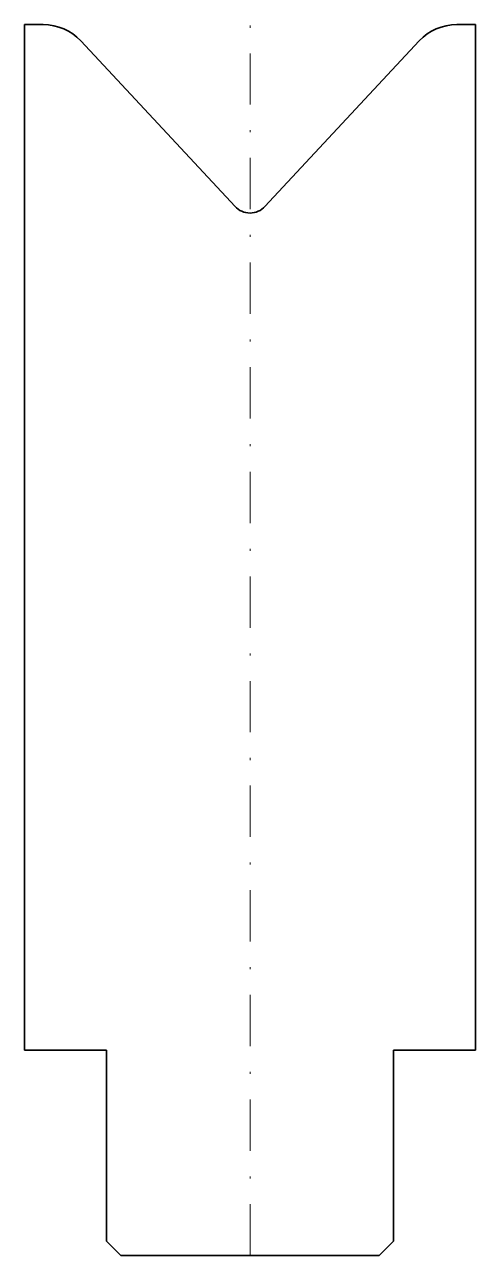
# Model space of a CAD drawing. Header units: millimetres. Extents: x -11 to 11, y -60 to 0.
import ezdxf

# ---------------------------------------------------------------- set-up
doc = ezdxf.new("R2010")
doc.units = ezdxf.units.MM
doc.header["$LTSCALE"] = 5
doc.linetypes.add('AUSGEZOGEN', pattern=[0])
doc.linetypes.add('DASHDOT', pattern=[1, 0.5, -0.25, 0, -0.25])
doc.layers.add('2', color=7, linetype='Continuous')
doc.layers.add('5', color=3, linetype='Continuous', true_color=0x00ff00)

msp = doc.modelspace()

# ---------------------------------------------------------------- linework, layer by layer
at = {"layer": '2', "color": 7, "linetype": 'AUSGEZOGEN', "lineweight": 35}
for p, q in [((-11, -50), (-11, 0)), ((-11, 0), (-10.087, 0)), ((10.087, 0), (11, 0)), ((11, 0), (11, -50)), ((-8.259, -0.795), (-0.731, -8.867)), ((0.731, -8.867), (8.259, -0.795)), ((-7, -50), (-11, -50)), ((-7, -59.3), (-7, -50)), ((11, -50), (7, -50)), ((7, -50), (7, -59.3)), ((-6.3, -60), (-7, -59.3)), ((7, -59.3), (6.3, -60)), ((6.3, -60), (-6.3, -60))]:
    msp.add_line(p, q, dxfattribs=at)
for centre, radius, start, end in [((-10.087, -2.5), 2.5, 43, 90), ((10.087, -2.5), 2.5, 90, 137), ((0, -8.185), 1, 223, 317)]:
    msp.add_arc(centre, radius, start, end, dxfattribs=at)
at = {"layer": '5', "color": 3, "linetype": 'DASHDOT', "lineweight": 18, "true_color": 0x00ff00}
msp.add_line((0, -60), (0, 0), dxfattribs=at)

doc.saveas('drawing.dxf')
